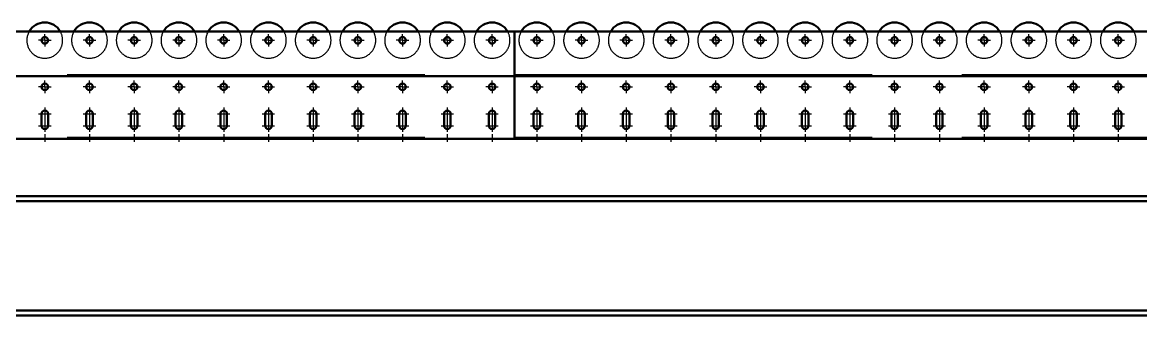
# Model space of a CAD drawing. Header units: millimetres. Extents: x 0 to 118800, y 79635 to 177025.
# Drawn here: x 56353 to 58228, y 160608 to 161099 of the extents above; entities that cross this region are included whole.
import ezdxf

# ---------------------------------------------------------------- set-up
doc = ezdxf.new("R2010")
doc.units = ezdxf.units.MM
doc.header["$LTSCALE"] = 200
for name, pattern in [('AM_DIN_F_W050', [6.25, 4.75, -1.5]), ('AM_DIN_G_W050', [13.75, 9.75, -1.5, 1, -1.5]), ('AM_DIN_G_W050x2', [6.875, 4.75, -0.875, 0.375, -0.875]), ('AM_ISO02W050x2', [3.75, 3, -0.75]), ('AM_ISO08W050x2', [9, 6, -0.75, 1.5, -0.75])]:
    doc.linetypes.add(name, pattern=pattern)
for name, color, linetype, lineweight in [('AM_0', 7, 'Continuous', 50), ('AM_0N', 7, 'Continuous', 50), ('AM_3', 6, 'AM_DIN_F_W050', 25), ('AM_7', 4, 'AM_DIN_G_W050', 25)]:
    doc.layers.add(name, color=color, linetype=linetype, lineweight=lineweight)

# ---------------------------------------------------------------- blocks, each defined once
blk = doc.blocks.new('*U866')
at = {"layer": 'AM_0'}
for p, q in [((5882, 42), (5882, 22)), ((5893, 42), (5893, 22))]:
    blk.add_line(p, q, dxfattribs=at)
for centre, start, end in [((5887.5, 42), 0, 180), ((5887.5, 22), 180, 0)]:
    blk.add_arc(centre, 5.5, start, end, dxfattribs=at)
at = {"layer": 'AM_7', "linetype": 'AM_DIN_G_W050x2'}
for p, q in [((5877, 42), (5898, 42)), ((5887.5, 52.5), (5887.5, 11.5)), ((5877, 22), (5898, 22))]:
    blk.add_line(p, q, dxfattribs=at)
blk = doc.blocks.new('Rolle')
at = {"layer": 'AM_0'}
blk.add_arc((0, 0), 30, 30, 150, dxfattribs=at)
at = {"layer": 'AM_3'}
for start, end in [(150, 330), (330, 30)]:
    blk.add_arc((0, 0), 30, start, end, dxfattribs=at)
blk = doc.blocks.new('*U867')
at = {"layer": 'AM_0'}
for p, q in [((257, 42), (257, 22)), ((268, 42), (268, 22))]:
    blk.add_line(p, q, dxfattribs=at)
for centre, start, end in [((262.5, 42), 0, 180), ((262.5, 22), 180, 0)]:
    blk.add_arc(centre, 5.5, start, end, dxfattribs=at)
at = {"layer": 'AM_7', "linetype": 'AM_DIN_G_W050x2'}
for p, q in [((252, 42), (273, 42)), ((262.5, 52.5), (262.5, 11.5)), ((252, 22), (273, 22))]:
    blk.add_line(p, q, dxfattribs=at)
blk = doc.blocks.new('*U868')
at = {"layer": 'AM_0'}
for p, q in [((182, 42), (182, 22)), ((193, 42), (193, 22))]:
    blk.add_line(p, q, dxfattribs=at)
for centre, start, end in [((187.5, 42), 0, 180), ((187.5, 22), 180, 0)]:
    blk.add_arc(centre, 5.5, start, end, dxfattribs=at)
at = {"layer": 'AM_7', "linetype": 'AM_DIN_G_W050x2'}
for p, q in [((177, 42), (198, 42)), ((187.5, 52.5), (187.5, 11.5)), ((177, 22), (198, 22))]:
    blk.add_line(p, q, dxfattribs=at)
blk = doc.blocks.new('*U869')
at = {"layer": 'AM_0'}
for p, q in [((107, 42), (107, 22)), ((118, 42), (118, 22))]:
    blk.add_line(p, q, dxfattribs=at)
for centre, start, end in [((112.5, 42), 0, 180), ((112.5, 22), 180, 0)]:
    blk.add_arc(centre, 5.5, start, end, dxfattribs=at)
at = {"layer": 'AM_7', "linetype": 'AM_DIN_G_W050x2'}
for p, q in [((102, 42), (123, 42)), ((112.5, 52.5), (112.5, 11.5)), ((102, 22), (123, 22))]:
    blk.add_line(p, q, dxfattribs=at)
blk = doc.blocks.new('*U870')
at = {"layer": 'AM_0'}
for p, q in [((32, 42), (32, 22)), ((43, 42), (43, 22))]:
    blk.add_line(p, q, dxfattribs=at)
for centre, start, end in [((37.5, 42), 0, 180), ((37.5, 22), 180, 0)]:
    blk.add_arc(centre, 5.5, start, end, dxfattribs=at)
at = {"layer": 'AM_7', "linetype": 'AM_DIN_G_W050x2'}
for p, q in [((27, 42), (48, 42)), ((37.5, 52.5), (37.5, 11.5)), ((27, 22), (48, 22))]:
    blk.add_line(p, q, dxfattribs=at)
blk = doc.blocks.new('*U871')
at = {"layer": 'AM_0'}
for p, q in [((557, 42), (557, 22)), ((568, 42), (568, 22))]:
    blk.add_line(p, q, dxfattribs=at)
for centre, start, end in [((562.5, 42), 0, 180), ((562.5, 22), 180, 0)]:
    blk.add_arc(centre, 5.5, start, end, dxfattribs=at)
at = {"layer": 'AM_7', "linetype": 'AM_DIN_G_W050x2'}
for p, q in [((552, 42), (573, 42)), ((562.5, 52.5), (562.5, 11.5)), ((552, 22), (573, 22))]:
    blk.add_line(p, q, dxfattribs=at)
blk = doc.blocks.new('*U872')
at = {"layer": 'AM_0'}
for p, q in [((407, 42), (407, 22)), ((418, 42), (418, 22))]:
    blk.add_line(p, q, dxfattribs=at)
for centre, start, end in [((412.5, 42), 0, 180), ((412.5, 22), 180, 0)]:
    blk.add_arc(centre, 5.5, start, end, dxfattribs=at)
at = {"layer": 'AM_7', "linetype": 'AM_DIN_G_W050x2'}
for p, q in [((402, 42), (423, 42)), ((412.5, 52.5), (412.5, 11.5)), ((402, 22), (423, 22))]:
    blk.add_line(p, q, dxfattribs=at)
blk = doc.blocks.new('*U873')
at = {"layer": 'AM_0'}
for p, q in [((482, 42), (482, 22)), ((493, 42), (493, 22))]:
    blk.add_line(p, q, dxfattribs=at)
for centre, start, end in [((487.5, 42), 0, 180), ((487.5, 22), 180, 0)]:
    blk.add_arc(centre, 5.5, start, end, dxfattribs=at)
at = {"layer": 'AM_7', "linetype": 'AM_DIN_G_W050x2'}
for p, q in [((477, 42), (498, 42)), ((487.5, 52.5), (487.5, 11.5)), ((477, 22), (498, 22))]:
    blk.add_line(p, q, dxfattribs=at)
blk = doc.blocks.new('*U874')
at = {"layer": 'AM_0'}
for p, q in [((332, 42), (332, 22)), ((343, 42), (343, 22))]:
    blk.add_line(p, q, dxfattribs=at)
for centre, start, end in [((337.5, 42), 0, 180), ((337.5, 22), 180, 0)]:
    blk.add_arc(centre, 5.5, start, end, dxfattribs=at)
at = {"layer": 'AM_7', "linetype": 'AM_DIN_G_W050x2'}
for p, q in [((327, 42), (348, 42)), ((337.5, 52.5), (337.5, 11.5)), ((327, 22), (348, 22))]:
    blk.add_line(p, q, dxfattribs=at)
blk = doc.blocks.new('*U876')
at = {"layer": 'AM_0'}
for p, q in [((857, 42), (857, 22)), ((868, 42), (868, 22))]:
    blk.add_line(p, q, dxfattribs=at)
for centre, start, end in [((862.5, 42), 0, 180), ((862.5, 22), 180, 0)]:
    blk.add_arc(centre, 5.5, start, end, dxfattribs=at)
at = {"layer": 'AM_7', "linetype": 'AM_DIN_G_W050x2'}
for p, q in [((852, 42), (873, 42)), ((862.5, 52.5), (862.5, 11.5)), ((852, 22), (873, 22))]:
    blk.add_line(p, q, dxfattribs=at)
blk = doc.blocks.new('*U877')
at = {"layer": 'AM_0'}
for p, q in [((782, 42), (782, 22)), ((793, 42), (793, 22))]:
    blk.add_line(p, q, dxfattribs=at)
for centre, start, end in [((787.5, 42), 0, 180), ((787.5, 22), 180, 0)]:
    blk.add_arc(centre, 5.5, start, end, dxfattribs=at)
at = {"layer": 'AM_7', "linetype": 'AM_DIN_G_W050x2'}
for p, q in [((777, 42), (798, 42)), ((787.5, 52.5), (787.5, 11.5)), ((777, 22), (798, 22))]:
    blk.add_line(p, q, dxfattribs=at)
blk = doc.blocks.new('*U878')
at = {"layer": 'AM_0'}
for p, q in [((632, 42), (632, 22)), ((643, 42), (643, 22))]:
    blk.add_line(p, q, dxfattribs=at)
for centre, start, end in [((637.5, 42), 0, 180), ((637.5, 22), 180, 0)]:
    blk.add_arc(centre, 5.5, start, end, dxfattribs=at)
at = {"layer": 'AM_7', "linetype": 'AM_DIN_G_W050x2'}
for p, q in [((627, 42), (648, 42)), ((637.5, 52.5), (637.5, 11.5)), ((627, 22), (648, 22))]:
    blk.add_line(p, q, dxfattribs=at)
blk = doc.blocks.new('*U879')
at = {"layer": 'AM_0'}
for p, q in [((707, 42), (707, 22)), ((718, 42), (718, 22))]:
    blk.add_line(p, q, dxfattribs=at)
for centre, start, end in [((712.5, 42), 0, 180), ((712.5, 22), 180, 0)]:
    blk.add_arc(centre, 5.5, start, end, dxfattribs=at)
at = {"layer": 'AM_7', "linetype": 'AM_DIN_G_W050x2'}
for p, q in [((702, 42), (723, 42)), ((712.5, 52.5), (712.5, 11.5)), ((702, 22), (723, 22))]:
    blk.add_line(p, q, dxfattribs=at)
blk = doc.blocks.new('*U882')
at = {"layer": 'AM_0'}
for p, q in [((1007, 42), (1007, 22)), ((1018, 42), (1018, 22))]:
    blk.add_line(p, q, dxfattribs=at)
for centre, start, end in [((1012.5, 42), 0, 180), ((1012.5, 22), 180, 0)]:
    blk.add_arc(centre, 5.5, start, end, dxfattribs=at)
at = {"layer": 'AM_7', "linetype": 'AM_DIN_G_W050x2'}
for p, q in [((1002, 42), (1023, 42)), ((1012.5, 52.5), (1012.5, 11.5)), ((1002, 22), (1023, 22))]:
    blk.add_line(p, q, dxfattribs=at)
blk = doc.blocks.new('*U883')
at = {"layer": 'AM_0'}
for p, q in [((932, 42), (932, 22)), ((943, 42), (943, 22))]:
    blk.add_line(p, q, dxfattribs=at)
for centre, start, end in [((937.5, 42), 0, 180), ((937.5, 22), 180, 0)]:
    blk.add_arc(centre, 5.5, start, end, dxfattribs=at)
at = {"layer": 'AM_7', "linetype": 'AM_DIN_G_W050x2'}
for p, q in [((927, 42), (948, 42)), ((937.5, 52.5), (937.5, 11.5)), ((927, 22), (948, 22))]:
    blk.add_line(p, q, dxfattribs=at)
blk = doc.blocks.new('*U929')
at = {"layer": 'AM_0'}
for p, q in [((5207, 42), (5207, 22)), ((5218, 42), (5218, 22))]:
    blk.add_line(p, q, dxfattribs=at)
for centre, start, end in [((5212.5, 42), 0, 180), ((5212.5, 22), 180, 0)]:
    blk.add_arc(centre, 5.5, start, end, dxfattribs=at)
at = {"layer": 'AM_7', "linetype": 'AM_DIN_G_W050x2'}
for p, q in [((5202, 42), (5223, 42)), ((5212.5, 52.5), (5212.5, 11.5)), ((5202, 22), (5223, 22))]:
    blk.add_line(p, q, dxfattribs=at)
blk = doc.blocks.new('*U939')
at = {"layer": 'AM_0'}
for p, q in [((5507, 42), (5507, 22)), ((5518, 42), (5518, 22))]:
    blk.add_line(p, q, dxfattribs=at)
for centre, start, end in [((5512.5, 42), 0, 180), ((5512.5, 22), 180, 0)]:
    blk.add_arc(centre, 5.5, start, end, dxfattribs=at)
at = {"layer": 'AM_7', "linetype": 'AM_DIN_G_W050x2'}
for p, q in [((5502, 42), (5523, 42)), ((5512.5, 52.5), (5512.5, 11.5)), ((5502, 22), (5523, 22))]:
    blk.add_line(p, q, dxfattribs=at)
blk = doc.blocks.new('*U940')
at = {"layer": 'AM_0'}
for p, q in [((5432, 42), (5432, 22)), ((5443, 42), (5443, 22))]:
    blk.add_line(p, q, dxfattribs=at)
for centre, start, end in [((5437.5, 42), 0, 180), ((5437.5, 22), 180, 0)]:
    blk.add_arc(centre, 5.5, start, end, dxfattribs=at)
at = {"layer": 'AM_7', "linetype": 'AM_DIN_G_W050x2'}
for p, q in [((5427, 42), (5448, 42)), ((5437.5, 52.5), (5437.5, 11.5)), ((5427, 22), (5448, 22))]:
    blk.add_line(p, q, dxfattribs=at)
blk = doc.blocks.new('*U941')
at = {"layer": 'AM_0'}
for p, q in [((5357, 42), (5357, 22)), ((5368, 42), (5368, 22))]:
    blk.add_line(p, q, dxfattribs=at)
for centre, start, end in [((5362.5, 42), 0, 180), ((5362.5, 22), 180, 0)]:
    blk.add_arc(centre, 5.5, start, end, dxfattribs=at)
at = {"layer": 'AM_7', "linetype": 'AM_DIN_G_W050x2'}
for p, q in [((5352, 42), (5373, 42)), ((5362.5, 52.5), (5362.5, 11.5)), ((5352, 22), (5373, 22))]:
    blk.add_line(p, q, dxfattribs=at)
blk = doc.blocks.new('*U942')
at = {"layer": 'AM_0'}
for p, q in [((5282, 42), (5282, 22)), ((5293, 42), (5293, 22))]:
    blk.add_line(p, q, dxfattribs=at)
for centre, start, end in [((5287.5, 42), 0, 180), ((5287.5, 22), 180, 0)]:
    blk.add_arc(centre, 5.5, start, end, dxfattribs=at)
at = {"layer": 'AM_7', "linetype": 'AM_DIN_G_W050x2'}
for p, q in [((5277, 42), (5298, 42)), ((5287.5, 52.5), (5287.5, 11.5)), ((5277, 22), (5298, 22))]:
    blk.add_line(p, q, dxfattribs=at)
blk = doc.blocks.new('*U943')
at = {"layer": 'AM_0'}
for p, q in [((5657, 42), (5657, 22)), ((5668, 42), (5668, 22))]:
    blk.add_line(p, q, dxfattribs=at)
for centre, start, end in [((5662.5, 42), 0, 180), ((5662.5, 22), 180, 0)]:
    blk.add_arc(centre, 5.5, start, end, dxfattribs=at)
at = {"layer": 'AM_7', "linetype": 'AM_DIN_G_W050x2'}
for p, q in [((5652, 42), (5673, 42)), ((5662.5, 52.5), (5662.5, 11.5)), ((5652, 22), (5673, 22))]:
    blk.add_line(p, q, dxfattribs=at)
blk = doc.blocks.new('*U944')
at = {"layer": 'AM_0'}
for p, q in [((5582, 42), (5582, 22)), ((5593, 42), (5593, 22))]:
    blk.add_line(p, q, dxfattribs=at)
for centre, start, end in [((5587.5, 42), 0, 180), ((5587.5, 22), 180, 0)]:
    blk.add_arc(centre, 5.5, start, end, dxfattribs=at)
at = {"layer": 'AM_7', "linetype": 'AM_DIN_G_W050x2'}
for p, q in [((5577, 42), (5598, 42)), ((5587.5, 52.5), (5587.5, 11.5)), ((5577, 22), (5598, 22))]:
    blk.add_line(p, q, dxfattribs=at)
blk = doc.blocks.new('*U945')
at = {"layer": 'AM_0'}
for p, q in [((5807, 42), (5807, 22)), ((5818, 42), (5818, 22))]:
    blk.add_line(p, q, dxfattribs=at)
for centre, start, end in [((5812.5, 42), 0, 180), ((5812.5, 22), 180, 0)]:
    blk.add_arc(centre, 5.5, start, end, dxfattribs=at)
at = {"layer": 'AM_7', "linetype": 'AM_DIN_G_W050x2'}
for p, q in [((5802, 42), (5823, 42)), ((5812.5, 52.5), (5812.5, 11.5)), ((5802, 22), (5823, 22))]:
    blk.add_line(p, q, dxfattribs=at)
blk = doc.blocks.new('*U946')
at = {"layer": 'AM_0'}
for p, q in [((5732, 42), (5732, 22)), ((5743, 42), (5743, 22))]:
    blk.add_line(p, q, dxfattribs=at)
for centre, start, end in [((5737.5, 42), 0, 180), ((5737.5, 22), 180, 0)]:
    blk.add_arc(centre, 5.5, start, end, dxfattribs=at)
at = {"layer": 'AM_7', "linetype": 'AM_DIN_G_W050x2'}
for p, q in [((5727, 42), (5748, 42)), ((5737.5, 52.5), (5737.5, 11.5)), ((5727, 22), (5748, 22))]:
    blk.add_line(p, q, dxfattribs=at)
blk = doc.blocks.new('*U947')
at = {"layer": 'AM_0'}
for p, q in [((5957, 42), (5957, 22)), ((5968, 42), (5968, 22))]:
    blk.add_line(p, q, dxfattribs=at)
for centre, start, end in [((5962.5, 42), 0, 180), ((5962.5, 22), 180, 0)]:
    blk.add_arc(centre, 5.5, start, end, dxfattribs=at)
at = {"layer": 'AM_7', "linetype": 'AM_DIN_G_W050x2'}
for p, q in [((5952, 42), (5973, 42)), ((5962.5, 52.5), (5962.5, 11.5)), ((5952, 22), (5973, 22))]:
    blk.add_line(p, q, dxfattribs=at)
blk = doc.blocks.new('Rollenförderer Seitenteil 6000')
blk.add_line((6000, 0), (6000, 180))
blk.add_circle((37.5, 165), 5.5)
at = {"layer": 'AM_0'}
for p, q in [((0, 180), (0, 0)), ((63.5, 180), (0, 180)), ((6000, 180), (63.5, 180)), ((0, 105), (6000, 105)), ((0, 0), (6000, 0))]:
    blk.add_line(p, q, dxfattribs=at)
for centre in [(112.5, 165), (187.5, 165), (262.5, 165), (337.5, 165), (412.5, 165), (487.5, 165), (562.5, 165), (637.5, 165), (712.5, 165), (787.5, 165), (862.5, 165), (937.5, 165), (1012.5, 165), (5212.5, 165), (5287.5, 165), (5362.5, 165), (5437.5, 165), (5512.5, 165), (5587.5, 165), (5662.5, 165), (5737.5, 165), (5812.5, 165), (5887.5, 165), (5962.5, 165), (37.5, 87), (112.5, 87), (187.5, 87), (262.5, 87), (337.5, 87), (412.5, 87), (487.5, 87), (562.5, 87), (637.5, 87), (712.5, 87), (787.5, 87), (862.5, 87), (937.5, 87), (1012.5, 87), (5212.5, 87), (5287.5, 87), (5362.5, 87), (5437.5, 87), (5512.5, 87), (5587.5, 87), (5662.5, 87), (5737.5, 87), (5812.5, 87), (5887.5, 87), (5962.5, 87)]:
    blk.add_circle(centre, 5.5, dxfattribs=at)
at = {"layer": 'AM_3', "linetype": 'AM_ISO02W050x2'}
for p, q in [((0, 108), (6000, 108)), ((0, 3), (6000, 3))]:
    blk.add_line(p, q, dxfattribs=at)
at = {"layer": 'AM_7', "linetype": 'AM_ISO08W050x2'}
for p, q in [((37.5, 165), (37.5, 175.5)), ((112.5, 165), (112.5, 175.5)), ((187.5, 165), (187.5, 175.5)), ((262.5, 165), (262.5, 175.5)), ((337.5, 165), (337.5, 175.5)), ((412.5, 165), (412.5, 175.5)), ((487.5, 165), (487.5, 175.5)), ((562.5, 165), (562.5, 175.5)), ((637.5, 165), (637.5, 175.5)), ((712.5, 165), (712.5, 175.5)), ((787.5, 165), (787.5, 175.5)), ((862.5, 165), (862.5, 175.5)), ((937.5, 165), (937.5, 175.5)), ((1012.5, 165), (1012.5, 175.5)), ((5212.5, 165), (5212.5, 175.5)), ((5287.5, 165), (5287.5, 175.5)), ((5362.5, 165), (5362.5, 175.5)), ((5437.5, 165), (5437.5, 175.5)), ((5512.5, 165), (5512.5, 175.5)), ((5587.5, 165), (5587.5, 175.5)), ((5662.5, 165), (5662.5, 175.5)), ((5737.5, 165), (5737.5, 175.5)), ((5812.5, 165), (5812.5, 175.5)), ((5887.5, 165), (5887.5, 175.5)), ((5962.5, 165), (5962.5, 175.5)), ((37.5, 165), (27, 165)), ((37.5, 165), (48, 165)), ((37.5, 165), (37.5, 154.5)), ((112.5, 165), (102, 165)), ((112.5, 165), (123, 165)), ((112.5, 165), (112.5, 154.5)), ((187.5, 165), (177, 165)), ((187.5, 165), (198, 165)), ((187.5, 165), (187.5, 154.5)), ((262.5, 165), (252, 165)), ((262.5, 165), (273, 165)), ((262.5, 165), (262.5, 154.5)), ((337.5, 165), (327, 165)), ((337.5, 165), (348, 165)), ((337.5, 165), (337.5, 154.5)), ((412.5, 165), (402, 165)), ((412.5, 165), (423, 165)), ((412.5, 165), (412.5, 154.5)), ((487.5, 165), (477, 165)), ((487.5, 165), (498, 165)), ((487.5, 165), (487.5, 154.5)), ((562.5, 165), (552, 165)), ((562.5, 165), (573, 165)), ((562.5, 165), (562.5, 154.5)), ((637.5, 165), (627, 165)), ((637.5, 165), (648, 165)), ((637.5, 165), (637.5, 154.5)), ((712.5, 165), (702, 165)), ((712.5, 165), (723, 165)), ((712.5, 165), (712.5, 154.5)), ((787.5, 165), (777, 165)), ((787.5, 165), (798, 165)), ((787.5, 165), (787.5, 154.5)), ((862.5, 165), (852, 165)), ((862.5, 165), (873, 165)), ((862.5, 165), (862.5, 154.5)), ((937.5, 165), (927, 165)), ((937.5, 165), (948, 165)), ((937.5, 165), (937.5, 154.5)), ((1012.5, 165), (1002, 165)), ((1012.5, 165), (1023, 165)), ((1012.5, 165), (1012.5, 154.5)), ((5212.5, 165), (5202, 165)), ((5212.5, 165), (5223, 165)), ((5212.5, 165), (5212.5, 154.5)), ((5287.5, 165), (5277, 165)), ((5287.5, 165), (5287.5, 154.5)), ((5287.5, 165), (5298, 165)), ((5362.5, 165), (5352, 165)), ((5362.5, 165), (5373, 165)), ((5362.5, 165), (5362.5, 154.5)), ((5437.5, 165), (5427, 165)), ((5437.5, 165), (5448, 165)), ((5437.5, 165), (5437.5, 154.5)), ((5512.5, 165), (5502, 165)), ((5512.5, 165), (5523, 165)), ((5512.5, 165), (5512.5, 154.5)), ((5587.5, 165), (5577, 165)), ((5587.5, 165), (5587.5, 154.5)), ((5587.5, 165), (5598, 165)), ((5662.5, 165), (5652, 165)), ((5662.5, 165), (5662.5, 154.5)), ((5662.5, 165), (5673, 165)), ((5737.5, 165), (5727, 165)), ((5737.5, 165), (5737.5, 154.5)), ((5737.5, 165), (5748, 165)), ((5812.5, 165), (5802, 165)), ((5812.5, 165), (5823, 165)), ((5812.5, 165), (5812.5, 154.5)), ((5887.5, 165), (5877, 165)), ((5887.5, 165), (5898, 165)), ((5887.5, 165), (5887.5, 154.5)), ((5962.5, 165), (5952, 165)), ((5962.5, 165), (5973, 165)), ((5962.5, 165), (5962.5, 154.5)), ((37.5, 87), (37.5, 97.5)), ((112.5, 87), (112.5, 97.5)), ((187.5, 87), (187.5, 97.5)), ((262.5, 87), (262.5, 97.5)), ((337.5, 87), (337.5, 97.5)), ((412.5, 87), (412.5, 97.5)), ((487.5, 87), (487.5, 97.5)), ((562.5, 87), (562.5, 97.5)), ((637.5, 87), (637.5, 97.5)), ((712.5, 87), (712.5, 97.5)), ((787.5, 87), (787.5, 97.5)), ((862.5, 87), (862.5, 97.5)), ((937.5, 87), (937.5, 97.5)), ((1012.5, 87), (1012.5, 97.5)), ((5212.5, 87), (5212.5, 97.5)), ((5287.5, 87), (5287.5, 97.5)), ((5362.5, 87), (5362.5, 97.5)), ((5437.5, 87), (5437.5, 97.5)), ((5512.5, 87), (5512.5, 97.5)), ((5587.5, 87), (5587.5, 97.5)), ((5662.5, 87), (5662.5, 97.5)), ((5737.5, 87), (5737.5, 97.5)), ((5812.5, 87), (5812.5, 97.5)), ((5887.5, 87), (5887.5, 97.5)), ((5962.5, 87), (5962.5, 97.5)), ((37.5, 87), (27, 87)), ((37.5, 87), (48, 87)), ((37.5, 87), (37.5, 76.5)), ((112.5, 87), (102, 87)), ((112.5, 87), (123, 87)), ((112.5, 87), (112.5, 76.5)), ((187.5, 87), (177, 87)), ((187.5, 87), (198, 87)), ((187.5, 87), (187.5, 76.5)), ((262.5, 87), (252, 87)), ((262.5, 87), (273, 87)), ((262.5, 87), (262.5, 76.5)), ((337.5, 87), (327, 87)), ((337.5, 87), (348, 87)), ((337.5, 87), (337.5, 76.5)), ((412.5, 87), (402, 87)), ((412.5, 87), (423, 87)), ((412.5, 87), (412.5, 76.5)), ((487.5, 87), (477, 87)), ((487.5, 87), (487.5, 76.5)), ((487.5, 87), (498, 87)), ((562.5, 87), (552, 87)), ((562.5, 87), (573, 87)), ((562.5, 87), (562.5, 76.5)), ((637.5, 87), (627, 87)), ((637.5, 87), (648, 87)), ((637.5, 87), (637.5, 76.5)), ((712.5, 87), (702, 87)), ((712.5, 87), (723, 87)), ((712.5, 87), (712.5, 76.5)), ((787.5, 87), (777, 87)), ((787.5, 87), (798, 87)), ((787.5, 87), (787.5, 76.5)), ((862.5, 87), (852, 87)), ((862.5, 87), (873, 87)), ((862.5, 87), (862.5, 76.5)), ((937.5, 87), (927, 87)), ((937.5, 87), (937.5, 76.5)), ((937.5, 87), (948, 87)), ((1012.5, 87), (1002, 87)), ((1012.5, 87), (1023, 87)), ((1012.5, 87), (1012.5, 76.5)), ((5212.5, 87), (5202, 87)), ((5212.5, 87), (5223, 87)), ((5212.5, 87), (5212.5, 76.5)), ((5287.5, 87), (5277, 87)), ((5287.5, 87), (5287.5, 76.5)), ((5287.5, 87), (5298, 87)), ((5362.5, 87), (5352, 87)), ((5362.5, 87), (5373, 87)), ((5362.5, 87), (5362.5, 76.5)), ((5437.5, 87), (5427, 87)), ((5437.5, 87), (5437.5, 76.5)), ((5437.5, 87), (5448, 87)), ((5512.5, 87), (5502, 87)), ((5512.5, 87), (5523, 87)), ((5512.5, 87), (5512.5, 76.5)), ((5587.5, 87), (5577, 87)), ((5587.5, 87), (5598, 87)), ((5587.5, 87), (5587.5, 76.5)), ((5662.5, 87), (5652, 87)), ((5662.5, 87), (5673, 87)), ((5662.5, 87), (5662.5, 76.5)), ((5737.5, 87), (5727, 87)), ((5737.5, 87), (5737.5, 76.5)), ((5737.5, 87), (5748, 87)), ((5812.5, 87), (5802, 87)), ((5812.5, 87), (5812.5, 76.5)), ((5812.5, 87), (5823, 87)), ((5887.5, 87), (5877, 87)), ((5887.5, 87), (5887.5, 76.5)), ((5887.5, 87), (5898, 87)), ((5962.5, 87), (5952, 87)), ((5962.5, 87), (5962.5, 76.5)), ((5962.5, 87), (5973, 87)), ((37.5, 8), (37.5, -5)), ((112.5, 8), (112.5, -5)), ((187.5, 8), (187.5, -5)), ((262.5, 8), (262.5, -5)), ((337.5, 8), (337.5, -5)), ((412.5, 8), (412.5, -5)), ((487.5, 8), (487.5, -5)), ((562.5, 8), (562.5, -5)), ((637.5, 8), (637.5, -5)), ((712.5, 8), (712.5, -5)), ((787.5, 8), (787.5, -5)), ((862.5, 8), (862.5, -5)), ((937.5, 8), (937.5, -5)), ((1012.5, 8), (1012.5, -5)), ((5212.5, 8), (5212.5, -5)), ((5287.5, 8), (5287.5, -5)), ((5362.5, 8), (5362.5, -5)), ((5437.5, 8), (5437.5, -5)), ((5512.5, 8), (5512.5, -5)), ((5587.5, 8), (5587.5, -5)), ((5662.5, 8), (5662.5, -5)), ((5737.5, 8), (5737.5, -5)), ((5812.5, 8), (5812.5, -5)), ((5887.5, 8), (5887.5, -5)), ((5962.5, 8), (5962.5, -5))]:
    blk.add_line(p, q, dxfattribs=at)
at = {"layer": 'AM_0'}
for name, p in [('Rolle', (37.5, 165)), ('Rolle', (112.5, 165)), ('Rolle', (187.5, 165)), ('Rolle', (262.5, 165)), ('Rolle', (337.5, 165)), ('Rolle', (412.5, 165)), ('Rolle', (487.5, 165)), ('Rolle', (562.5, 165)), ('Rolle', (637.5, 165)), ('Rolle', (712.5, 165)), ('Rolle', (787.5, 165)), ('Rolle', (862.5, 165)), ('Rolle', (937.5, 165)), ('Rolle', (1012.5, 165)), ('Rolle', (5212.5, 165)), ('Rolle', (5287.5, 165)), ('Rolle', (5362.5, 165)), ('Rolle', (5437.5, 165)), ('Rolle', (5512.5, 165)), ('Rolle', (5587.5, 165)), ('Rolle', (5662.5, 165)), ('Rolle', (5737.5, 165)), ('Rolle', (5812.5, 165)), ('Rolle', (5887.5, 165)), ('Rolle', (5962.5, 165)), ('*U870', (0, 0)), ('*U869', (0, 0)), ('*U868', (0, 0)), ('*U867', (0, 0)), ('*U874', (0, 0)), ('*U872', (0, 0)), ('*U873', (0, 0)), ('*U871', (0, 0)), ('*U878', (0, 0)), ('*U879', (0, 0)), ('*U877', (0, 0)), ('*U876', (0, 0)), ('*U883', (0, 0)), ('*U882', (0, 0)), ('*U929', (0, 0)), ('*U942', (0, 0)), ('*U941', (0, 0)), ('*U940', (0, 0)), ('*U939', (0, 0)), ('*U944', (0, 0)), ('*U943', (0, 0)), ('*U946', (0, 0)), ('*U945', (0, 0)), ('*U866', (0, 0)), ('*U947', (0, 0))]:
    blk.add_blockref(name, p, dxfattribs=at)

msp = doc.modelspace()

# ---------------------------------------------------------------- linework, layer by layer
at = {"layer": 'AM_0N'}
for p, q in [((44428.3, 160808.4), (65725.6, 160808.4)), ((65725.6, 160799.9), (44428.3, 160799.9)), ((65725.6, 160616.9), (44428.3, 160616.9)), ((65725.6, 160608.4), (44428.3, 160608.4))]:
    msp.add_line(p, q, dxfattribs=at)

# ---------------------------------------------------------------- block references
at = {"layer": 'AM_0'}
for p in [(51178.5, 160904.4), (57178.5, 160904.4)]:
    msp.add_blockref('Rollenförderer Seitenteil 6000', p, dxfattribs=at)

doc.saveas('drawing.dxf')
